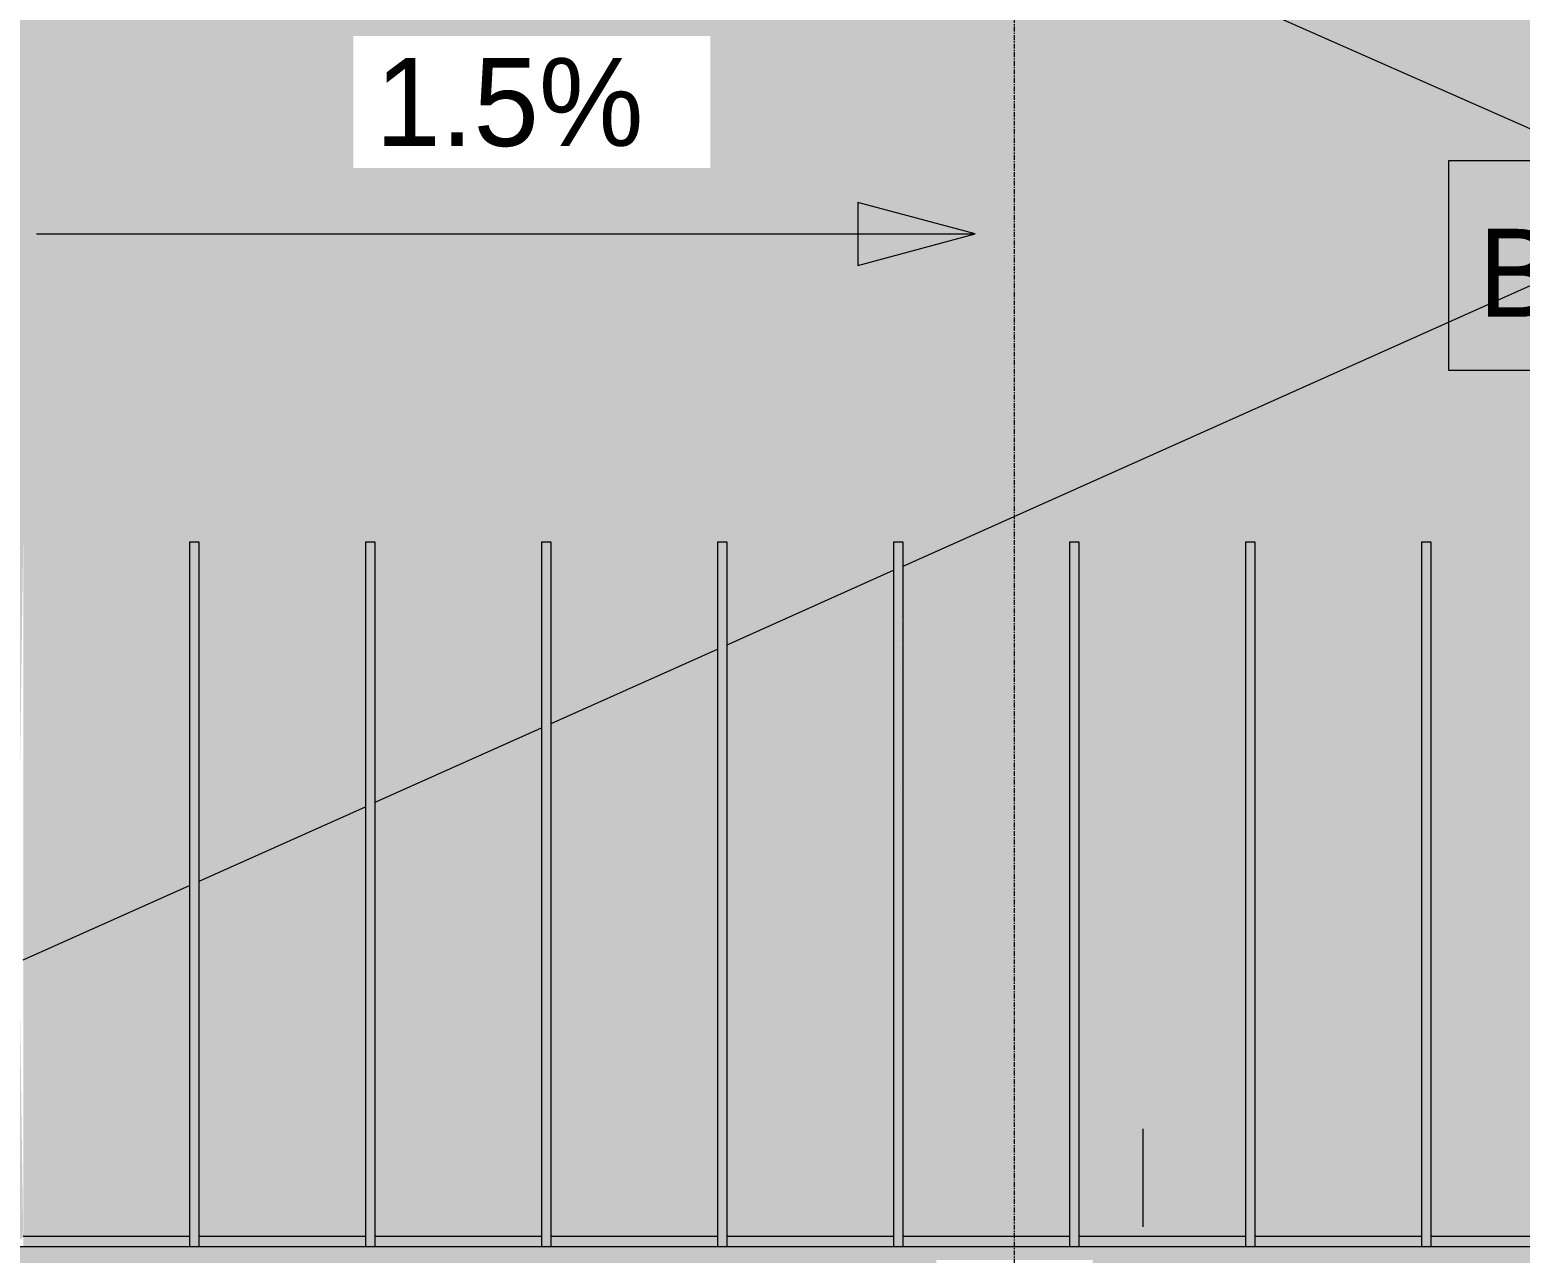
# Model space of a CAD drawing. Header units: inches. Extents: x -4218 to -1814, y 9706 to 12426.
# Drawn here: x -3582 to -3429.6, y 11855.9 to 11981 of the extents above; entities that cross this region are included whole.
import ezdxf

# ---------------------------------------------------------------- set-up
doc = ezdxf.new("R2010")
doc.units = ezdxf.units.IN
doc.header["$MEASUREMENT"] = 0
doc.linetypes.add('Grid Line 1_2_', pattern=[0.875, 0.5, -0.125, 0.125, -0.125])
for name, color, linetype, lineweight in [('0-1', 7, 'Continuous', 5), ('A-ANNO-DIMS', 211, 'Continuous', 9), ('A-ANNO-DIMS-96', 211, 'Continuous', 9), ('A-AREA-IDEN', 2, 'Continuous', 9), ('A-DETL-THIN', 151, 'Continuous', 9), ('A-FLOR-1', 10, 'Continuous', 13), ('A-GENM', 5, 'Continuous', 9), ('G-ANNO-DIMS', 111, 'Continuous', 9), ('S-GRID-1', 1, 'Grid Line 1_2_', 9)]:
    doc.layers.add(name, color=color, linetype=linetype, lineweight=lineweight)
doc.layers.add('A-AREA-PATT-2', color=141, linetype='Continuous', lineweight=9, transparency=1)
doc.styles.add('Century Gothic', font='ufonts.com_century-gothic.ttf', dxfattribs={"height": 9})
doc.dimstyles.new('OD__1_8__Tol__', dxfattribs={"dimscale": 12, "dimtxt": 9.397514, "dimasz": 1, "dimexe": 0.75, "dimexo": 0.5, "dimgap": 0.125, "dimtad": 1, "dimdec": 3, "dimrnd": 0.125, "dimzin": 3, "dimdsep": 46, "dimlunit": 4, "dimtxsty": 'Century Gothic', "dimblk1": 'OBLIQUE', "dimblk2": 'OBLIQUE', "dimsah": 1, "dimcen": 0.09, "dimdle": 0.75, "dimazin": 0, "dimtfac": 1, "dimtdec": 4, "dimtix": 1, "dimtmove": 0, "dimatfit": 3, "dimfxl": 1, "dimtvp": 1, "dimtfill": 1, "dimfrac": 2, "dimtolj": 1, "dimtzin": 0, "dimarcsym": 2})

# ---------------------------------------------------------------- blocks, each defined once
blk = doc.blocks.new('CTR - 1st Phase - Shell_rvt-1-FLOOR PLAN - BASEMENT')
at = {"layer": 'A-FLOR-1'}
for p, q in [((-3414.23, 11964.49), (-3510.71, 12007.14)), ((-3492.71, 11926.15), (-3414.51, 11961.14)), ((-3510.71, 11918.1), (-3493.71, 11925.71)), ((-3528.71, 11910.05), (-3511.71, 11917.65)), ((-3546.71, 11901.99), (-3529.71, 11909.6)), ((-3564.71, 11893.94), (-3547.71, 11901.54)), ((-3582.71, 11885.88), (-3565.71, 11893.49))]:
    blk.add_line(p, q, dxfattribs=at)
at = {"layer": 'S-GRID-1'}
blk.add_line((-3481.32, 9836.18), (-3481.32, 12376.79), dxfattribs=at)
blk = doc.blocks.new('Parking_Stall_Multiple - BIKE-2100576-FLOOR PLAN - BASEMENT')
at = {"layer": 'A-GENM'}
h = blk.add_hatch(color=256, dxfattribs=at)
h.paths.add_polyline_path([(0, -72), (0, -73), (0.05, -72.95)], flags=0)
h.paths.add_polyline_path([(0, -72), (1, -73), (36.5, -72.5), (72, -73), (72, -72), (21.29, -72)], flags=0)
h.paths.add_polyline_path([(1, -91), (72, -91), (36.5, -90.5), (21.29, -90.71)], flags=0)
h.paths.add_polyline_path([(0, -90), (0, -91), (1, -91), (0.5, -90.5)], flags=0)
h.paths.add_polyline_path([(0, -73), (0, -90), (1, -90), (1, -73), (0.06, -73)], flags=0)
h = blk.add_hatch(color=256, dxfattribs=at)
h.paths.add_polyline_path([(1, -109), (72, -109), (36.5, -108.5), (21.29, -108.71)], flags=0)
h.paths.add_polyline_path([(0, -108), (0.05, -108.95), (0, -109), (1, -109), (0.5, -108.5)], flags=0)
h.paths.add_polyline_path([(1, -91), (37.13, -90.51), (72, -91), (72, -90), (0, -90)], flags=0)
h.paths.add_polyline_path([(0, -107.99), (0, -108), (1, -108), (1, -91), (0, -91)], flags=0)
h = blk.add_hatch(color=256, dxfattribs=at)
h.paths.add_polyline_path([(1, -127), (72, -127), (36.5, -126.5), (21.29, -126.71)], flags=0)
h.paths.add_polyline_path([(0, -126), (0, -127), (1, -127), (0.5, -126.5)], flags=0)
h.paths.add_polyline_path([(1, -109), (36.5, -108.5), (72, -109), (72, -108), (0, -108)], flags=0)
h.paths.add_polyline_path([(0, -109), (0, -126), (1, -126), (1, -109), (0.06, -109)], flags=0)
h.paths.add_polyline_path([(0, -109), (0.05, -108.95), (0, -108)], flags=0)
h = blk.add_hatch(color=256, dxfattribs=at)
h.paths.add_polyline_path([(1, -145), (72, -145), (36.5, -144.5), (21.29, -144.71)], flags=0)
h.paths.add_polyline_path([(0, -144), (0.05, -144.95), (0, -145), (1, -145), (0.5, -144.5)], flags=0)
h.paths.add_polyline_path([(1, -127), (36.5, -126.5), (72, -127), (72, -126), (0, -126)], flags=0)
h.paths.add_polyline_path([(0, -127), (0, -144), (1, -144), (1, -127), (0.06, -127)], flags=0)
h = blk.add_hatch(color=256, dxfattribs=at)
h.paths.add_polyline_path([(1, -163), (69.55, -162.97), (36.5, -162.5), (21.29, -162.71)], flags=0)
h.paths.add_polyline_path([(0, -162), (0, -163), (1, -163), (0.5, -162.5)], flags=0)
h.paths.add_polyline_path([(1, -145), (36.5, -144.5), (72, -145), (72, -144), (0, -144)], flags=0)
h.paths.add_polyline_path([(0, -145), (0, -162), (1, -162), (1, -145), (0.06, -145)], flags=0)
h.paths.add_polyline_path([(0, -145), (0.05, -144.95), (0, -144)], flags=0)
h = blk.add_hatch(color=256, dxfattribs=at)
h.paths.add_polyline_path([(1, -181), (72, -181), (36.5, -180.5), (21.29, -180.71)], flags=0)
h.paths.add_polyline_path([(0, -180), (0.05, -180.95), (0, -181), (1, -181), (0.5, -180.5)], flags=0)
h.paths.add_polyline_path([(1, -163), (36.5, -162.5), (72, -163), (72, -162), (0, -162)], flags=0)
h.paths.add_polyline_path([(0, -163), (0, -180), (1, -180), (1, -163), (0.06, -163)], flags=0)
h = blk.add_hatch(color=256, dxfattribs=at)
h.paths.add_polyline_path([(1, -199), (72, -199), (36.5, -198.5), (21.29, -198.71)], flags=0)
h.paths.add_polyline_path([(0, -198), (0, -199), (1, -199), (0.5, -198.5)], flags=0)
h.paths.add_polyline_path([(1, -181), (36.5, -180.5), (72, -181), (72, -180), (0, -180)], flags=0)
h.paths.add_polyline_path([(0, -181), (0, -198), (1, -198), (1, -181), (0.06, -181)], flags=0)
h.paths.add_polyline_path([(0, -181), (0.05, -180.95), (0, -180)], flags=0)
h = blk.add_hatch(color=256, dxfattribs=at)
h.paths.add_polyline_path([(0, -198), (1, -199), (36.5, -198.5), (72, -199), (72, -198), (21.29, -198)], flags=0)
h.paths.add_polyline_path([(1, -217), (72, -217), (36.5, -216.5), (21.29, -216.71)], flags=0)
h.paths.add_polyline_path([(0, -216), (0.05, -216.95), (0, -217), (1, -217), (0.5, -216.5)], flags=0)
h.paths.add_polyline_path([(0, -216), (1, -216), (1, -199), (0, -199), (0, -215.99)], flags=0)
h = blk.add_hatch(color=256, dxfattribs=at)
h.paths.add_polyline_path([(1, -235), (72, -235), (36.5, -234.5), (21.29, -234.71)], flags=0)
h.paths.add_polyline_path([(0, -234), (0, -235), (1, -235), (0.5, -234.5)], flags=0)
h.paths.add_polyline_path([(1, -217), (36.5, -216.5), (72, -217), (72, -216), (0, -216)], flags=0)
h.paths.add_polyline_path([(0, -217), (0, -234), (1, -234), (1, -217), (0.06, -217)], flags=0)
h.paths.add_polyline_path([(0, -217), (0.05, -216.95), (0, -216)], flags=0)
for p, q in [((0, -72), (0, -91)), ((1, -90), (1, -73)), ((72, -90), (0, -90)), ((0, -90), (0, -109)), ((0, -91), (72, -91)), ((72, -90), (1, -90)), ((1, -108), (1, -91)), ((1, -91), (72, -91)), ((72, -91), (72, -90)), ((72, -91), (72, -90)), ((72, -108), (0, -108)), ((0, -108), (0, -127)), ((72, -108), (1, -108)), ((72, -109), (72, -108)), ((72, -109), (72, -108)), ((0, -109), (72, -109)), ((1, -126), (1, -109)), ((1, -109), (72, -109)), ((72, -126), (0, -126)), ((0, -126), (0, -145)), ((72, -126), (1, -126)), ((72, -127), (72, -126)), ((72, -127), (72, -126)), ((0, -127), (72, -127)), ((1, -144), (1, -127)), ((1, -127), (72, -127)), ((72, -144), (0, -144)), ((0, -144), (0, -163)), ((72, -144), (1, -144)), ((72, -145), (72, -144)), ((72, -145), (72, -144)), ((0, -145), (72, -145)), ((1, -162), (1, -145)), ((1, -145), (72, -145)), ((72, -162), (0, -162)), ((0, -162), (0, -181)), ((0, -163), (72, -163)), ((72, -162), (1, -162)), ((1, -180), (1, -163)), ((1, -163), (72, -163)), ((72, -163), (72, -162)), ((72, -163), (72, -162)), ((72, -180), (0, -180)), ((0, -180), (0, -199)), ((0, -181), (72, -181)), ((72, -180), (1, -180)), ((1, -198), (1, -181)), ((1, -181), (72, -181)), ((72, -181), (72, -180)), ((72, -181), (72, -180)), ((72, -198), (0, -198)), ((0, -198), (0, -217)), ((72, -198), (1, -198)), ((72, -199), (72, -198)), ((72, -199), (72, -198)), ((0, -199), (72, -199)), ((1, -216), (1, -199)), ((1, -199), (72, -199)), ((72, -216), (0, -216)), ((0, -216), (0, -235)), ((72, -216), (1, -216)), ((72, -217), (72, -216)), ((72, -217), (72, -216)), ((0, -217), (72, -217)), ((1, -234), (1, -217)), ((1, -217), (72, -217))]:
    blk.add_line(p, q, dxfattribs=at)
blk = doc.blocks.new('DIMBLOCK13-FLOOR PLAN - BASEMENT')
at = {"layer": 'A-ANNO-DIMS-96'}
for p, q in [((-3045.16, 12098.19), (-3045.16, 9880.19)), ((-2832.12, 12089.19), (-3054.16, 12089.19)), ((-3045.16, 12089.19), (-2832.12, 12089.19)), ((-3813.32, 9889.19), (-3036.16, 9889.19)), ((-3045.16, 9889.19), (-3813.32, 9889.19))]:
    blk.add_line(p, q, dxfattribs=at)
at = {"layer": 'A-ANNO-DIMS-96', "lineweight": 50}
for p, q in [((-3045.16, 12089.19), (-3051.16, 12095.19)), ((-3045.16, 12089.19), (-3039.16, 12083.19)), ((-3045.16, 9889.19), (-3051.16, 9895.19)), ((-3045.16, 9889.19), (-3039.16, 9883.19))]:
    blk.add_line(p, q, dxfattribs=at)
at = {"layer": 'A-ANNO-DIMS-96', "color": 0, "insert": (-3058.19, 10966.44), "char_height": 9, "width": 54.5951, "attachment_point": 1, "rotation": 90, "line_spacing_factor": 0.984502, "style": 'Century Gothic', "bg_fill": 3, "box_fill_scale": 1.25, "bg_fill_color": 256, "bg_fill_true_color": 13158600, "bg_fill_transparency": 0}
blk.add_mtext('183\' - 4"', dxfattribs=at)
blk = doc.blocks.new('_Oblique')
at = {"color": 0, "linetype": 'ByBlock', "lineweight": -2}
blk.add_line((-0.5, -0.5), (0.5, 0.5), dxfattribs=at)

msp = doc.modelspace()

# ---------------------------------------------------------------- hatches: boundary and pattern name
at = {"layer": 'A-AREA-PATT-2'}
h = msp.add_hatch(color=256, dxfattribs=at)
h.paths.add_polyline_path([(-3167.88624, 11850.0644), (-3169.63624, 11850.0644), (-3169.63624, 11886.0644), (-3167.88624, 11886.0644), (-3167.88624, 11853.31228)], flags=0)
h.paths.add_polyline_path([(-3168.85398, 11847.1894), (-3168.51124, 11847.1894), (-3168.51124, 11848.1269), (-3167.88624, 11848.1269), (-3167.88624, 11850.0644), (-3165.88624, 11850.0644), (-3165.88624, 11849.5644), (-3162.32374, 11849.5644), (-3162.32374, 11855.1894), (-3154.26124, 11855.1894), (-3154.26124, 12076.1894), (-3168.70846, 12076.1894), (-3168.70846, 12005.1894), (-3169.70846, 12005.1894), (-3169.70846, 12076.1894), (-3186.70846, 12076.1894), (-3186.70846, 12005.1894), (-3187.70846, 12005.1894), (-3187.70846, 12076.1894), (-3204.70846, 12076.1894), (-3204.70846, 12005.1894), (-3205.70846, 12005.1894), (-3205.70846, 12076.1894), (-3222.70846, 12076.1894), (-3222.70846, 12005.1894), (-3223.70846, 12005.1894), (-3223.70846, 12076.1894), (-3240.70846, 12076.1894), (-3240.70846, 12005.1894), (-3241.70846, 12005.1894), (-3241.70846, 12076.1894), (-3258.70846, 12076.1894), (-3258.70846, 12005.1894), (-3259.70846, 12005.1894), (-3259.70846, 12076.1894), (-3276.70846, 12076.1894), (-3276.70846, 12005.1894), (-3277.70846, 12005.1894), (-3277.70846, 12076.1894), (-3294.70846, 12076.1894), (-3294.70846, 12005.1894), (-3295.70846, 12005.1894), (-3295.70846, 12076.1894), (-3312.70846, 12076.1894), (-3312.70846, 12005.1894), (-3313.70846, 12005.1894), (-3313.70846, 12076.1894), (-3330.70846, 12076.1894), (-3330.70846, 12005.1894), (-3331.70846, 12005.1894), (-3331.70846, 12076.1894), (-3348.70846, 12076.1894), (-3348.70846, 12005.1894), (-3349.70846, 12005.1894), (-3349.70846, 12076.1894), (-3366.70846, 12076.1894), (-3366.70846, 12005.1894), (-3367.70846, 12005.1894), (-3367.70846, 12076.1894), (-3384.70846, 12076.1894), (-3384.70846, 12005.1894), (-3385.70846, 12005.1894), (-3385.70846, 12076.1894), (-3402.70846, 12076.1894), (-3402.70846, 12005.1894), (-3403.70846, 12005.1894), (-3403.70846, 12076.1894), (-3420.70846, 12076.1894), (-3420.70846, 12005.1894), (-3421.70846, 12005.1894), (-3421.70846, 12076.1894), (-3438.70846, 12076.1894), (-3438.70846, 12005.1894), (-3439.70846, 12005.1894), (-3439.70846, 12076.1894), (-3456.70846, 12076.1894), (-3456.70846, 12005.1894), (-3457.70846, 12005.1894), (-3457.70846, 12076.1894), (-3474.70846, 12076.1894), (-3474.70846, 12005.1894), (-3475.70846, 12005.1894), (-3475.70846, 12076.1894), (-3492.70846, 12076.1894), (-3492.70846, 12005.1894), (-3493.70846, 12005.1894), (-3493.70846, 12076.1894), (-3510.70846, 12076.1894), (-3510.70846, 12005.1894), (-3511.70846, 12005.1894), (-3511.70846, 12076.1894), (-3528.70846, 12076.1894), (-3528.70846, 12005.1894), (-3529.70846, 12005.1894), (-3529.70846, 12076.1894), (-3546.70846, 12076.1894), (-3546.70846, 12005.1894), (-3547.70846, 12005.1894), (-3547.70846, 12076.1894), (-3564.70846, 12076.1894), (-3564.70846, 12005.1894), (-3565.70846, 12005.1894), (-3565.70846, 12076.1894), (-3582.70846, 12076.1894), (-3582.70846, 12005.1894), (-3583.70846, 12005.1894), (-3583.70846, 12076.1894), (-3600.70846, 12076.1894), (-3600.70846, 12005.1894), (-3601.70846, 12005.1894), (-3601.70846, 12076.1894), (-3618.70846, 12076.1894), (-3618.70846, 12005.1894), (-3619.70846, 12005.1894), (-3619.70846, 12076.1894), (-3636.70846, 12076.1894), (-3636.70846, 12005.1894), (-3637.70846, 12005.1894), (-3637.70846, 12076.1894), (-3654.70846, 12076.1894), (-3654.70846, 12005.1894), (-3655.70846, 12005.1894), (-3655.70846, 12077.1894), (-3666.88624, 12077.1894), (-3666.88624, 11849.5644), (-3489.32374, 11849.5644), (-3489.32374, 11855.1894), (-3473.32374, 11855.1894), (-3473.32374, 11849.5644), (-3205.88624, 11849.5644), (-3205.88624, 11850.0644), (-3203.88624, 11850.0644), (-3203.88624, 11848.1269), (-3203.26124, 11848.1269), (-3203.26124, 11847.1894), (-3169.63624, 11847.1894)], flags=0)
h.paths.add_polyline_path([(-3655.70846, 11856.5894), (-3655.70846, 11928.5894), (-3654.70846, 11928.5894), (-3654.70846, 11857.5894), (-3637.70846, 11857.5894), (-3637.70846, 11928.5894), (-3636.70846, 11928.5894), (-3636.70846, 11857.5894), (-3619.70846, 11857.5894), (-3619.70846, 11928.5894), (-3618.70846, 11928.5894), (-3618.70846, 11857.5894), (-3601.70846, 11857.5894), (-3601.70846, 11928.5894), (-3600.70846, 11928.5894), (-3600.70846, 11857.5894), (-3583.70846, 11857.5894), (-3583.70846, 11928.5894), (-3582.70846, 11928.5894), (-3582.70846, 11857.5894), (-3565.70846, 11857.5894), (-3565.70846, 11928.5894), (-3564.70846, 11928.5894), (-3564.70846, 11857.5894), (-3547.70846, 11857.5894), (-3547.70846, 11928.5894), (-3546.70846, 11928.5894), (-3546.70846, 11857.5894), (-3529.70846, 11857.5894), (-3529.70846, 11928.5894), (-3528.70846, 11928.5894), (-3528.70846, 11857.5894), (-3511.70846, 11857.5894), (-3511.70846, 11928.5894), (-3510.70846, 11928.5894), (-3510.70846, 11857.5894), (-3493.70846, 11857.5894), (-3493.70846, 11928.5894), (-3492.70846, 11928.5894), (-3492.70846, 11857.5894), (-3475.70846, 11857.5894), (-3475.70846, 11928.5894), (-3474.70846, 11928.5894), (-3474.70846, 11857.5894), (-3457.70846, 11857.5894), (-3457.70846, 11928.5894), (-3456.70846, 11928.5894), (-3456.70846, 11857.5894), (-3439.70846, 11857.5894), (-3439.70846, 11928.5894), (-3438.70846, 11928.5894), (-3438.70846, 11857.5894), (-3421.70846, 11857.5894), (-3421.70846, 11928.5894), (-3420.70846, 11928.5894), (-3420.70846, 11857.5894), (-3403.70846, 11857.5894), (-3403.70846, 11928.5894), (-3402.70846, 11928.5894), (-3402.70846, 11857.5894), (-3385.70846, 11857.5894), (-3385.70846, 11928.5894), (-3384.70846, 11928.5894), (-3384.70846, 11857.5894), (-3367.70846, 11857.5894), (-3367.70846, 11928.5894), (-3366.70846, 11928.5894), (-3366.70846, 11857.5894), (-3349.70846, 11857.5894), (-3349.70846, 11928.5894), (-3348.70846, 11928.5894), (-3348.70846, 11857.5894), (-3331.70846, 11857.5894), (-3331.70846, 11928.5894), (-3330.70846, 11928.5894), (-3330.70846, 11857.5894), (-3313.70846, 11857.5894), (-3313.70846, 11928.5894), (-3312.70846, 11928.5894), (-3312.70846, 11857.5894), (-3295.70846, 11857.5894), (-3295.70846, 11928.5894), (-3294.70846, 11928.5894), (-3294.70846, 11857.5894), (-3277.70846, 11857.5894), (-3277.70846, 11928.5894), (-3276.70846, 11928.5894), (-3276.70846, 11857.5894), (-3259.70846, 11857.5894), (-3259.70846, 11928.5894), (-3258.70846, 11928.5894), (-3258.70846, 11857.5894), (-3241.70846, 11857.5894), (-3241.70846, 11928.5894), (-3240.70846, 11928.5894), (-3240.70846, 11857.5894), (-3223.70846, 11857.5894), (-3223.70846, 11928.5894), (-3222.70846, 11928.5894), (-3222.70846, 11856.5894), (-3654.70846, 11856.5894)], flags=0)
h.paths.add_polyline_path([(-3411.34532, 11959.05815), (-3412.25119, 11959.17741), (-3413.09532, 11959.52706), (-3413.8202, 11960.08327), (-3414.37641, 11960.80815), (-3414.72606, 11961.65228), (-3414.84532, 11962.55815), (-3414.72606, 11963.46401), (-3414.37641, 11964.30815), (-3413.8202, 11965.03302), (-3413.09532, 11965.58924), (-3412.25119, 11965.93889), (-3411.34532, 11966.05815), (-3410.43946, 11965.93889), (-3409.59532, 11965.58924), (-3408.87045, 11965.03302), (-3408.31423, 11964.30815), (-3407.96458, 11963.46401), (-3407.84532, 11962.55815), (-3407.96458, 11961.65228), (-3408.31423, 11960.80815), (-3408.87045, 11960.08327), (-3409.59532, 11959.52706), (-3410.60499, 11959.15561)], flags=0)

# ---------------------------------------------------------------- linework, layer by layer
at = {"layer": 'A-DETL-THIN'}
msp.add_line((-3468.22374, 11868.5894), (-3468.22374, 11858.5894), dxfattribs=at)

# ---------------------------------------------------------------- block references
at = {"layer": '0-1'}
msp.add_blockref('CTR - 1st Phase - Shell_rvt-1-FLOOR PLAN - BASEMENT', (0, 0), dxfattribs=at)
at = {"layer": 'A-GENM', "rotation": 90.0000000000033}
msp.add_blockref('Parking_Stall_Multiple - BIKE-2100576-FLOOR PLAN - BASEMENT', (-3655.70846, 11856.5894), dxfattribs=at)

# ---------------------------------------------------------------- next in the draw order: dimensions: what is measured, and where the dimension line sits
at = {"layer": 'A-ANNO-DIMS'}
dim = msp.add_linear_dim(base=(-3045.15688, 9889.1894), p1=(-2826.12374, 12089.1894), p2=(-3819.32374, 9889.1894), angle=90, dimstyle='OD__1_8__Tol__', override={"dimpost": '<>', "dimfxl": 2413.803273}, dxfattribs=at)
dim.commit()
dim.dimension.update_dxf_attribs({"geometry": 'DIMBLOCK13-FLOOR PLAN - BASEMENT', "text_midpoint": (-3051.38326, 10989.1894)})

# ---------------------------------------------------------------- next in the draw order: hatches: boundary and pattern name
at = {"layer": 'G-ANNO-DIMS'}
msp.add_hatch(color=256, dxfattribs=at).paths.add_polyline_path([(-3485.35886, 11960.10742), (-3497.35886, 11963.32281), (-3497.35886, 11956.89203)], flags=0)

# ---------------------------------------------------------------- next in the draw order: linework, layer by layer
at = {"layer": 'A-AREA-IDEN', "flags": 128}
msp.add_lwpolyline([(-3436.91083, 11967.6278), (-3361.14075, 11967.6278), (-3361.14075, 11946.13174), (-3436.91083, 11946.13174)], close=True, dxfattribs=at)
at = {"layer": 'G-ANNO-DIMS'}
for p, q in [((-3485.35886, 11960.10742), (-3497.35886, 11963.32281)), ((-3497.35886, 11963.32281), (-3497.35886, 11956.89203)), ((-3581.35886, 11960.10742), (-3485.35886, 11960.10742)), ((-3497.35886, 11956.89203), (-3485.35886, 11960.10742))]:
    msp.add_line(p, q, dxfattribs=at)

# ---------------------------------------------------------------- next in the draw order: texts
at = {"layer": 'A-AREA-IDEN', "insert": (-3433.91083, 11960.6278), "char_height": 9, "width": 84.234, "attachment_point": 1, "style": 'Century Gothic'}
msp.add_mtext('B09 - 809 SF', dxfattribs=at)
at = {"layer": 'G-ANNO-DIMS', "insert": (-3546.70285, 11978.09076), "char_height": 9, "width": 32.0255812, "attachment_point": 1, "line_spacing_factor": 0.984502, "style": 'Century Gothic', "bg_fill": 3, "box_fill_scale": 1.25, "bg_fill_color": 256, "bg_fill_true_color": 13158600, "bg_fill_transparency": 0}
msp.add_mtext('1.5%', dxfattribs=at)

doc.saveas('drawing.dxf')
